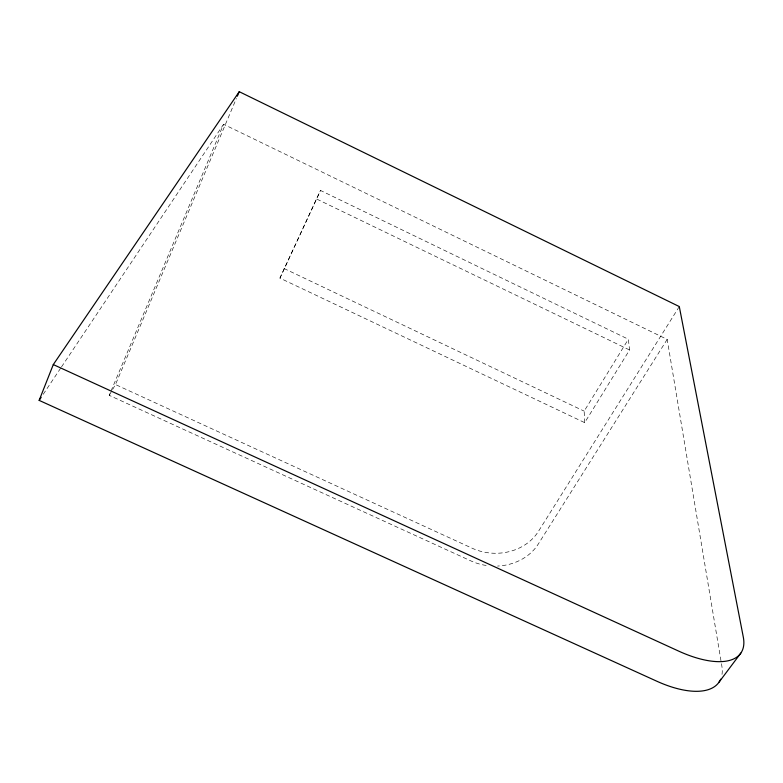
<?xml version="1.0" encoding="UTF-8"?>
<svg xmlns="http://www.w3.org/2000/svg" width="783" height="783" viewBox="0 0 783 783"><rect width="100%" height="100%" fill="white"/><g stroke="black" fill="none" stroke-linecap="round" stroke-linejoin="round"><path stroke-width="0.59" stroke-dasharray="3.92 2.94" d="M279.932 278.122L320.492 190.445L628.357 339.235L629.571 349.981L584.686 422.644L279.932 278.122L320.492 190.445M486.174 565.453A50.406 43.359 3.8 0 1 470.994 560.951L109.209 395.337L223.586 124.282L667.185 339.391L721.828 665.873A81.882 37.183 34.6 0 1 721.76 675.758M112.625 389.454L115.473 384.541L236.388 98.443M109.209 395.337L112.057 390.433M584.686 422.644L584.167 411.134L628.357 339.235M679.292 306.564L538.469 531.324A49.701 42.948 3.7 0 1 472.071 548.188L115.473 384.541M667.185 339.391L538.312 543.999A50.406 43.359 3.8 0 1 497.587 566.05M43.222 394.289L60.849 367.893M61.524 366.884L223.586 124.282M283.984 268.481L584.167 411.134M316.9 199.146L629.571 349.981"/><path stroke-width="1.17" d="M720.683 679.164A81.882 37.183 34.6 0 1 656.722 681.181L39.15 400.377L53.293 364.575L239.246 91.689L679.292 306.564L743.302 637.088A82.949 36.047 34.3 0 1 678.489 651.025L53.293 364.575M237.337 96.192L239.246 91.689M39.15 400.377L41.186 397.333M718.99 682.208L740.835 653.081"/></g></svg>
